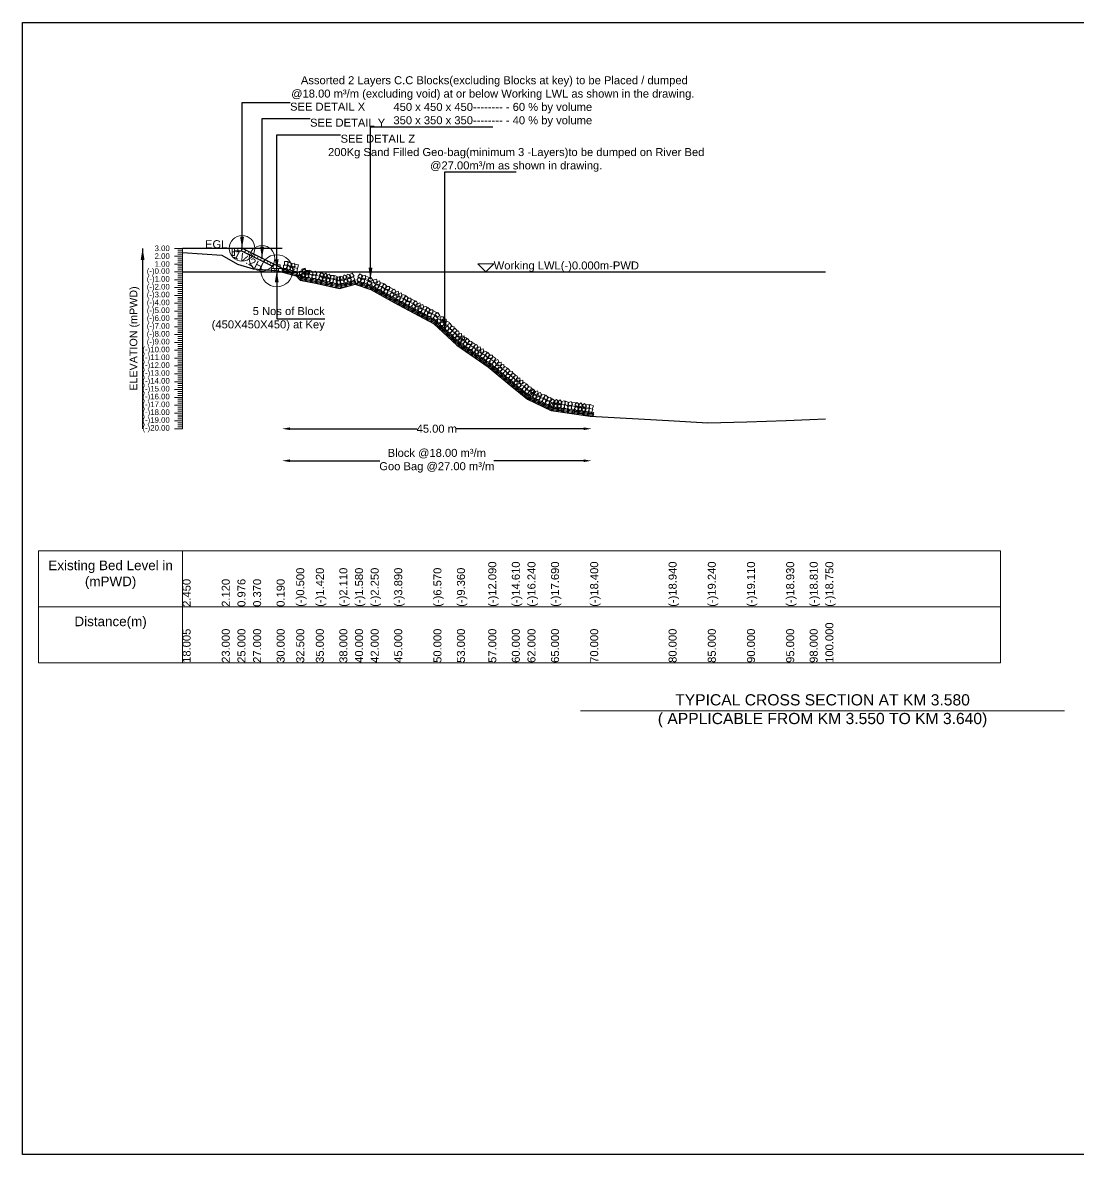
# Model space of a CAD drawing. Header units: inches. Extents: x 89000 to 337533, y -10828 to 0.
# Drawn here: x 281780 to 288379, y -9805 to -2734 of the extents above; entities that cross this region are included whole.
import ezdxf

# ---------------------------------------------------------------- set-up
doc = ezdxf.new("R2010")
doc.units = ezdxf.units.IN
doc.header["$LTSCALE"] = 7
doc.header["$MEASUREMENT"] = 0
for name, color, linetype, lineweight in [('Cross section Data Border', 7, 'Continuous', 9), ('Cross Section Labels', 7, 'Continuous', 9), ('Existing_Bed_Level for Xsection', 7, 'Continuous', 25), ('Long Section Labels', 7, 'Continuous', 9)]:
    doc.layers.add(name, color=color, linetype=linetype, lineweight=lineweight)
doc.styles.get("Standard").update_dxf_attribs({"font": 'arial.ttf'})
doc.dimstyles.new('Appron Lebeling Style', dxfattribs={"dimtxt": 50, "dimasz": 50, "dimexe": 0.18, "dimexo": 0.0625, "dimgap": 0.09, "dimtad": 0, "dimtih": 1, "dimtoh": 1, "dimdec": 4, "dimzin": 0, "dimdsep": 46, "dimtxsty": 'Standard', "dimcen": 0.09, "dimse1": 1, "dimse2": 1, "dimadec": 0, "dimazin": 0, "dimtfac": 1, "dimtdec": 4, "dimtofl": 0, "dimtmove": 0, "dimatfit": 3, "dimfxl": 1, "dimtolj": 1, "dimtzin": 0, "dimarcsym": 0})
doc.dimstyles.get("Standard").update_dxf_attribs({"dimtxt": 0.18, "dimasz": 0.18, "dimexe": 0.18, "dimexo": 0.0625, "dimgap": 0.09, "dimtad": 0, "dimtih": 1, "dimtoh": 1, "dimdec": 4, "dimzin": 0, "dimdsep": 46, "dimtxsty": 'Standard', "dimcen": 0.09, "dimadec": 0, "dimazin": 0, "dimtfac": 1, "dimtdec": 4, "dimtofl": 0, "dimtmove": 0, "dimatfit": 3, "dimfxl": 1, "dimtolj": 1, "dimtzin": 0, "dimarcsym": 0})

# ---------------------------------------------------------------- blocks, each defined once
blk = doc.blocks.new('*D33')
at = {"layer": 'Cross Section Labels', "color": 0, "lineweight": -2, "transparency": 16777216}
for p, q in [((283451.8, -5271.3), (284245.6, -5271.3)), ((285286.6, -5271.3), (284492.8, -5271.3))]:
    blk.add_line(p, q, dxfattribs=at)
at = {"layer": 'Cross Section Labels', "color": 0, "transparency": 16777216}
for points in [[(283451.8, -5262.9), (283451.8, -5279.6), (283401.8, -5271.3)], [(285286.6, -5262.9), (285286.6, -5279.6), (285336.6, -5271.3)]]:
    blk.add_solid(points, dxfattribs=at)
at = {"layer": 'Defpoints', "color": 0, "transparency": 16777216}
for p in [(283401.8, -4291.3), (285336.6, -5193.3), (285336.6, -5271.3)]:
    blk.add_point(p, dxfattribs=at)
at = {"layer": 'Cross Section Labels', "color": 0, "transparency": 16777216, "insert": (284369.2, -5271.3), "char_height": 50, "attachment_point": 5}
blk.add_mtext('\\A1;45.00 m', dxfattribs=at)
blk = doc.blocks.new('*D34')
at = {"layer": 'Cross Section Labels', "color": 0, "lineweight": -2, "transparency": 16777216}
for p, q in [((283451.8, -5471.3), (284013.6, -5471.3)), ((285286.6, -5471.3), (284724.8, -5471.3))]:
    blk.add_line(p, q, dxfattribs=at)
at = {"layer": 'Cross Section Labels', "color": 0, "transparency": 16777216}
for points in [[(283451.8, -5462.9), (283451.8, -5479.6), (283401.8, -5471.3)], [(285286.6, -5462.9), (285286.6, -5479.6), (285336.6, -5471.3)]]:
    blk.add_solid(points, dxfattribs=at)
at = {"layer": 'Defpoints', "color": 0, "transparency": 16777216}
for p in [(283401.8, -4291.3), (285336.6, -5193.3), (285336.6, -5471.3)]:
    blk.add_point(p, dxfattribs=at)
at = {"layer": 'Cross Section Labels', "color": 0, "transparency": 16777216, "insert": (284369.2, -5471.3), "char_height": 50, "attachment_point": 5}
blk.add_mtext('\\A1;Block @18.00 m³/m ^JGoo Bag @27.00 m³/m ', dxfattribs=at)

msp = doc.modelspace()

# ---------------------------------------------------------------- linework, layer by layer
msp.add_lwpolyline([(281780.25853, -2734.01841), (291780.25853, -2734.01841), (291780.25853, -9805.01841), (281780.25853, -9805.01841)], close=True)
at = {"layer": 'Cross section Data Border'}
msp.add_lwpolyline([(281880.25853, -6034.01841), (287893.06621, -6034.01841), (287893.06621, -6734.01841), (281880.25853, -6734.01841)], close=True, dxfattribs=at)
for points in [[(282780.25853, -6034.01841), (282780.25853, -6734.01841)], [(281880.25853, -6384.01841), (287893.06621, -6384.01841)]]:
    msp.add_lwpolyline(points, dxfattribs=at)
at = {"layer": 'Cross Section Labels'}
msp.add_lwpolyline([(284674.76708, -4291.25841), (284724.76708, -4241.25841), (284624.76708, -4241.25841)], close=True, dxfattribs=at)
msp.add_lwpolyline([(285268.25853, -7034.01841), (286780.25853, -7034.01841), (288292.25853, -7034.01841)], dxfattribs=at)
for centre, radius in [((283151.86708, -4144.25841), 80), ((283276.81708, -4206.73341), 80), ((283368.69208, -4283.90841), 100)]:
    msp.add_circle(centre, radius, dxfattribs=at)
at = {"layer": 'Existing_Bed_Level for Xsection'}
for points in [[(283401.76708, -4144.25841), (282780.25853, -4144.25841)], [(282780.25853, -4171.20841), (283025.0352, -4187.37841), (283123.0352, -4243.43441), (283221.0352, -4273.12841), (283368.0352, -4281.94841), (283490.5352, -4315.75841), (283515.0352, -4342.70841), (283613.0352, -4360.83841), (283760.0352, -4394.64841), (283858.0352, -4368.67841), (283956.0352, -4401.50841), (284103.0352, -4481.86841), (284348.0352, -4613.18841), (284495.0352, -4749.89841), (284691.0352, -4883.66841), (284838.0352, -5007.14841), (284936.0352, -5087.01841), (285083.0352, -5158.06841), (285328.0352, -5192.85841), (285818.0352, -5219.31841), (286063.0352, -5234.01841), (286308.0352, -5227.64841), (286553.0352, -5218.82841), (286700.0352, -5212.94841), (286798.0352, -5210.00841)], [(283445.86708, -4291.25841), (283154.97092, -4145.81033), (283151.86708, -4144.25841), (283148.39688, -4144.25841), (283104.29688, -4144.25841)], [(283104.29688, -4158.95841), (283148.39688, -4158.95841), (283346.64208, -4258.08101)], [(282780.25853, -4291.25841), (286798.0352, -4291.25841)]]:
    msp.add_lwpolyline(points, dxfattribs=at)
at = {"layer": 'Long Section Labels'}
for points in [[(282780.25853, -4144.25841), (282730.25853, -4144.25841)], [(282780.25853, -4156.50841), (282750.25853, -4156.50841)], [(282780.25853, -4168.75841), (282750.25853, -4168.75841)], [(282780.25853, -5271.25841), (282780.25853, -5222.25841), (282780.25853, -5173.25841), (282780.25853, -5124.25841), (282780.25853, -5075.25841), (282780.25853, -5026.25841), (282780.25853, -4977.25841), (282780.25853, -4928.25841), (282780.25853, -4879.25841), (282780.25853, -4830.25841), (282780.25853, -4781.25841), (282780.25853, -4732.25841), (282780.25853, -4683.25841), (282780.25853, -4634.25841), (282780.25853, -4585.25841), (282780.25853, -4536.25841), (282780.25853, -4487.25841), (282780.25853, -4438.25841), (282780.25853, -4389.25841), (282780.25853, -4340.25841), (282780.25853, -4291.25841), (282780.25853, -4242.25841), (282780.25853, -4193.25841), (282780.25853, -4144.25841)], [(282780.25853, -4193.25841), (282730.25853, -4193.25841)], [(282780.25853, -4242.25841), (282730.25853, -4242.25841)], [(282780.25853, -4181.00841), (282750.25853, -4181.00841)], [(282780.25853, -4205.50841), (282750.25853, -4205.50841)], [(282780.25853, -4217.75841), (282750.25853, -4217.75841)], [(282780.25853, -4230.00841), (282750.25853, -4230.00841)], [(282780.25853, -4291.25841), (282730.25853, -4291.25841)], [(282780.25853, -4254.50841), (282750.25853, -4254.50841)], [(282780.25853, -4266.75841), (282750.25853, -4266.75841)], [(282780.25853, -4279.00841), (282750.25853, -4279.00841)], [(282780.25853, -4303.50841), (282750.25853, -4303.50841)], [(282780.25853, -4340.25841), (282730.25853, -4340.25841)], [(282780.25853, -4315.75841), (282750.25853, -4315.75841)], [(282780.25853, -4328.00841), (282750.25853, -4328.00841)], [(282780.25853, -4352.50841), (282750.25853, -4352.50841)], [(282780.25853, -4364.75841), (282750.25853, -4364.75841)], [(282780.25853, -4377.00841), (282750.25853, -4377.00841)], [(282780.25853, -4389.25841), (282730.25853, -4389.25841)], [(282780.25853, -4438.25841), (282730.25853, -4438.25841)], [(282780.25853, -4401.50841), (282750.25853, -4401.50841)], [(282780.25853, -4413.75841), (282750.25853, -4413.75841)], [(282780.25853, -4426.00841), (282750.25853, -4426.00841)], [(282780.25853, -4450.50841), (282750.25853, -4450.50841)], [(282780.25853, -4487.25841), (282730.25853, -4487.25841)], [(282780.25853, -4462.75841), (282750.25853, -4462.75841)], [(282780.25853, -4475.00841), (282750.25853, -4475.00841)], [(282780.25853, -4499.50841), (282750.25853, -4499.50841)], [(282780.25853, -4511.75841), (282750.25853, -4511.75841)], [(282780.25853, -4524.00841), (282750.25853, -4524.00841)], [(282780.25853, -4536.25841), (282730.25853, -4536.25841)], [(282780.25853, -4585.25841), (282730.25853, -4585.25841)], [(282780.25853, -4548.50841), (282750.25853, -4548.50841)], [(282780.25853, -4560.75841), (282750.25853, -4560.75841)], [(282780.25853, -4573.00841), (282750.25853, -4573.00841)], [(282780.25853, -4634.25841), (282730.25853, -4634.25841)], [(282780.25853, -4597.50841), (282750.25853, -4597.50841)], [(282780.25853, -4609.75841), (282750.25853, -4609.75841)], [(282780.25853, -4622.00841), (282750.25853, -4622.00841)], [(282780.25853, -4646.50841), (282750.25853, -4646.50841)], [(282780.25853, -4658.75841), (282750.25853, -4658.75841)], [(282780.25853, -4683.25841), (282730.25853, -4683.25841)], [(282780.25853, -4732.25841), (282730.25853, -4732.25841)], [(282780.25853, -4671.00841), (282750.25853, -4671.00841)], [(282780.25853, -4695.50841), (282750.25853, -4695.50841)], [(282780.25853, -4707.75841), (282750.25853, -4707.75841)], [(282780.25853, -4720.00841), (282750.25853, -4720.00841)], [(282780.25853, -4781.25841), (282730.25853, -4781.25841)], [(282780.25853, -4744.50841), (282750.25853, -4744.50841)], [(282780.25853, -4756.75841), (282750.25853, -4756.75841)], [(282780.25853, -4769.00841), (282750.25853, -4769.00841)], [(282780.25853, -4793.50841), (282750.25853, -4793.50841)], [(282780.25853, -4805.75841), (282750.25853, -4805.75841)], [(282780.25853, -4830.25841), (282730.25853, -4830.25841)], [(282780.25853, -4818.00841), (282750.25853, -4818.00841)], [(282780.25853, -4842.50841), (282750.25853, -4842.50841)], [(282780.25853, -4854.75841), (282750.25853, -4854.75841)], [(282780.25853, -4867.00841), (282750.25853, -4867.00841)], [(282780.25853, -4879.25841), (282730.25853, -4879.25841)], [(282780.25853, -4928.25841), (282730.25853, -4928.25841)], [(282780.25853, -4891.50841), (282750.25853, -4891.50841)], [(282780.25853, -4903.75841), (282750.25853, -4903.75841)], [(282780.25853, -4916.00841), (282750.25853, -4916.00841)], [(282780.25853, -4940.50841), (282750.25853, -4940.50841)], [(282780.25853, -4977.25841), (282730.25853, -4977.25841)], [(282780.25853, -4952.75841), (282750.25853, -4952.75841)], [(282780.25853, -4965.00841), (282750.25853, -4965.00841)], [(282780.25853, -4989.50841), (282750.25853, -4989.50841)], [(282780.25853, -5001.75841), (282750.25853, -5001.75841)], [(282780.25853, -5014.00841), (282750.25853, -5014.00841)], [(282780.25853, -5026.25841), (282730.25853, -5026.25841)], [(282780.25853, -5075.25841), (282730.25853, -5075.25841)], [(282780.25853, -5038.50841), (282750.25853, -5038.50841)], [(282780.25853, -5050.75841), (282750.25853, -5050.75841)], [(282780.25853, -5063.00841), (282750.25853, -5063.00841)], [(282780.25853, -5087.50841), (282750.25853, -5087.50841)], [(282780.25853, -5124.25841), (282730.25853, -5124.25841)], [(282780.25853, -5099.75841), (282750.25853, -5099.75841)], [(282780.25853, -5112.00841), (282750.25853, -5112.00841)], [(282780.25853, -5136.50841), (282750.25853, -5136.50841)], [(282780.25853, -5148.75841), (282750.25853, -5148.75841)], [(282780.25853, -5161.00841), (282750.25853, -5161.00841)], [(282780.25853, -5173.25841), (282730.25853, -5173.25841)], [(282780.25853, -5222.25841), (282730.25853, -5222.25841)], [(282780.25853, -5185.50841), (282750.25853, -5185.50841)], [(282780.25853, -5197.75841), (282750.25853, -5197.75841)], [(282780.25853, -5210.00841), (282750.25853, -5210.00841)], [(282780.25853, -5271.25841), (282730.25853, -5271.25841)], [(282780.25853, -5234.50841), (282750.25853, -5234.50841)], [(282780.25853, -5246.75841), (282750.25853, -5246.75841)], [(282780.25853, -5259.00841), (282750.25853, -5259.00841)]]:
    msp.add_lwpolyline(points, dxfattribs=at)
for points in [[(283104.29688, -4144.25841), (283089.59688, -4144.25841), (283089.59688, -4166.30841), (283104.29688, -4166.30841)], [(283104.29688, -4166.30841), (283089.59688, -4166.30841), (283089.59688, -4188.35841), (283104.29688, -4188.35841)], [(283126.34688, -4144.25841), (283104.29688, -4144.25841), (283104.29688, -4158.95841), (283126.34688, -4158.95841)], [(283148.39688, -4144.25841), (283126.34688, -4144.25841), (283126.34688, -4158.95841), (283148.39688, -4158.95841)], [(283174.69304, -4155.67139), (283154.97092, -4145.81033), (283148.39688, -4158.95841), (283168.119, -4168.81947)], [(283194.41516, -4165.53245), (283174.69304, -4155.67139), (283168.119, -4168.81947), (283187.84112, -4178.68053)], [(283214.13728, -4175.39351), (283194.41516, -4165.53245), (283187.84112, -4178.68053), (283207.56324, -4188.54159)], [(283233.8594, -4185.25457), (283214.13728, -4175.39351), (283207.56324, -4188.54159), (283227.28536, -4198.40265)], [(283253.58152, -4195.11563), (283233.8594, -4185.25457), (283227.28536, -4198.40265), (283247.00748, -4208.26371)], [(283273.30364, -4204.97669), (283253.58152, -4195.11563), (283247.00748, -4208.26371), (283266.7296, -4218.12477)], [(283293.02576, -4214.83775), (283273.30364, -4204.97669), (283266.7296, -4218.12477), (283286.45172, -4227.98583)], [(283312.74788, -4224.69881), (283293.02576, -4214.83775), (283286.45172, -4227.98583), (283306.17384, -4237.84689)], [(283332.47, -4234.55987), (283312.74788, -4224.69881), (283306.17384, -4237.84689), (283325.89596, -4247.70795)], [(283352.19212, -4244.42093), (283332.47, -4234.55987), (283325.89596, -4247.70795), (283345.61808, -4257.56901)], [(283438.94821, -4227.27512), (283416.89879, -4227.11425), (283416.73792, -4249.16366), (283438.78734, -4249.32453)], [(283464.18939, -4240.16646), (283445.17896, -4228.99481), (283434.00731, -4248.00524), (283453.01774, -4259.17689)], [(283478.25854, -4236.51305), (283456.91437, -4242.04741), (283462.44873, -4263.39157), (283483.7929, -4257.85721)], [(283505.16979, -4248.12435), (283483.91451, -4242.2579), (283478.04805, -4263.51318), (283499.30333, -4269.37964)], [(283357.66708, -4269.20841), (283335.61708, -4269.20841), (283335.61708, -4291.25841), (283357.66708, -4291.25841)], [(283368.69208, -4247.15841), (283346.64208, -4247.15841), (283346.64208, -4269.20841), (283368.69208, -4269.20841)], [(283379.71708, -4269.20841), (283357.66708, -4269.20841), (283357.66708, -4291.25841), (283379.71708, -4291.25841)], [(283390.74208, -4247.15841), (283368.69208, -4247.15841), (283368.69208, -4269.20841), (283390.74208, -4269.20841)], [(283401.76708, -4269.20841), (283379.71708, -4269.20841), (283379.71708, -4291.25841), (283401.76708, -4291.25841)], [(283433.08175, -4248.5304), (283411.03233, -4248.36954), (283410.87147, -4270.41895), (283432.92088, -4270.57982)], [(283458.32294, -4261.42174), (283439.3125, -4250.25009), (283428.14085, -4269.26053), (283447.15128, -4280.43218)], [(283472.39208, -4257.76833), (283451.04791, -4263.30269), (283456.58228, -4284.64686), (283477.92644, -4279.1125)], [(283499.30333, -4269.37964), (283478.04805, -4263.51318), (283472.18159, -4284.76847), (283493.43688, -4290.63493)], [(283535.10739, -4305.23518), (283530.40707, -4283.69198), (283508.86387, -4288.39231), (283513.56419, -4309.93551)], [(283551.48833, -4312.81981), (283538.98588, -4294.6569), (283520.82297, -4307.15934), (283533.32542, -4325.32226)], [(283555.49951, -4291.13772), (283542.99707, -4272.97481), (283524.83416, -4285.47726), (283537.3366, -4303.64017)], [(283551.42307, -4290.40275), (283546.72274, -4268.85955), (283525.17955, -4273.55987), (283529.87987, -4295.10307)], [(283548.35917, -4302.6459), (283526.33454, -4301.58832), (283525.27696, -4323.61294), (283547.30159, -4324.67052)], [(283564.67485, -4287.81347), (283542.65022, -4286.75589), (283541.59264, -4308.78051), (283563.61726, -4309.83809)], [(283567.95747, -4302.13939), (283545.97636, -4303.88103), (283547.718, -4325.86214), (283569.69911, -4324.1205)], [(283571.96866, -4280.4573), (283549.98755, -4282.19894), (283551.72919, -4304.18005), (283573.7103, -4302.43841)], [(283594.21655, -4312.80546), (283574.31334, -4303.31522), (283564.8231, -4323.21844), (283584.72631, -4332.70867)], [(283598.22774, -4291.12337), (283578.32452, -4281.63314), (283568.83428, -4301.53635), (283588.7375, -4311.02659)], [(283607.91813, -4307.95211), (283587.13089, -4315.30692), (283594.4857, -4336.09416), (283615.27293, -4328.73935)], [(283611.92931, -4286.27002), (283591.14207, -4293.62483), (283598.49688, -4314.41207), (283619.28412, -4307.05726)], [(283637.5914, -4318.21817), (283616.10246, -4313.27571), (283611.16, -4334.76465), (283632.64894, -4339.70711)], [(283642.53386, -4296.72922), (283621.04491, -4291.78677), (283616.10246, -4313.27571), (283637.5914, -4318.21817)], [(283666.38852, -4309.37861), (283650.24078, -4294.36351), (283635.22568, -4310.51124), (283651.37342, -4325.52634)], [(283675.79694, -4299.6938), (283657.10246, -4311.38649), (283668.79515, -4330.08096), (283687.48963, -4318.38827)], [(283708.98135, -4323.31863), (283697.27378, -4304.63347), (283678.58862, -4316.34104), (283690.29619, -4335.0262)], [(283790.43807, -4310.39256), (283779.35294, -4329.45357), (283798.41395, -4340.5387), (283809.49908, -4321.47769)], [(283830.8102, -4315.8174), (283811.74036, -4304.74745), (283800.67042, -4323.81729), (283819.74025, -4334.88724)], [(283841.12847, -4299.11897), (283822.00453, -4310.09519), (283832.98074, -4329.21913), (283852.10469, -4318.24292)], [(283906.67762, -4315.51826), (283888.29731, -4303.33767), (283876.11672, -4321.71798), (283894.49703, -4333.89857)], [(283920.92331, -4312.62888), (283899.31175, -4317.00414), (283903.68701, -4338.61571), (283925.29857, -4334.24045)], [(283661.44606, -4330.86755), (283645.29832, -4315.85245), (283630.28323, -4332.00018), (283646.43096, -4347.01528)], [(283670.85448, -4321.18274), (283652.16, -4332.87543), (283663.85269, -4351.56991), (283682.54717, -4339.87722)], [(283704.03889, -4344.80757), (283692.33132, -4326.12241), (283673.64616, -4337.82998), (283685.35373, -4356.51515)], [(283720.95329, -4334.84729), (283698.91752, -4335.63941), (283699.70965, -4357.67518), (283721.74541, -4356.88306)], [(283725.89575, -4313.35835), (283703.85998, -4314.15047), (283704.6521, -4336.18624), (283726.68787, -4335.39412)], [(283746.72798, -4346.63582), (283727.25254, -4336.29612), (283716.91284, -4355.77157), (283736.38828, -4366.11127)], [(283751.67044, -4325.14688), (283732.19499, -4314.80718), (283721.85529, -4334.28262), (283741.33074, -4344.62232)], [(283759.63042, -4323.28092), (283738.31612, -4328.9292), (283743.96441, -4350.2435), (283765.27871, -4344.59521)], [(283760.62611, -4342.37784), (283739.54104, -4348.82939), (283745.9926, -4369.91446), (283767.07766, -4363.4629)], [(283765.27871, -4344.59521), (283743.96441, -4350.2435), (283749.6127, -4371.5578), (283770.927, -4365.90951)], [(283765.56856, -4320.8889), (283744.4835, -4327.34045), (283750.93505, -4348.42552), (283772.02012, -4341.97396)], [(283786.63129, -4323.34718), (283765.34497, -4317.59434), (283759.59213, -4338.88066), (283780.87845, -4344.6335)], [(283792.27958, -4344.66148), (283770.99326, -4338.90864), (283765.24042, -4360.19496), (283786.52674, -4365.9478)], [(283796.08636, -4331.70686), (283785.00123, -4350.76787), (283804.06224, -4361.853), (283815.14737, -4342.79199)], [(283836.45849, -4337.1317), (283817.38865, -4326.06175), (283806.3187, -4345.13158), (283825.38854, -4356.20153)], [(283846.77676, -4320.43327), (283827.65282, -4331.40948), (283838.62903, -4350.53343), (283857.75298, -4339.55722)], [(283899.67344, -4336.42625), (283881.29313, -4324.24566), (283869.11254, -4342.62597), (283887.49285, -4354.80656)], [(283913.91913, -4333.53687), (283892.30757, -4337.91213), (283896.68283, -4359.5237), (283918.29439, -4355.14844)], [(283940.16505, -4346.58255), (283919.25706, -4339.57838), (283912.25289, -4360.48637), (283933.16088, -4367.49054)], [(283947.16923, -4325.67457), (283926.26124, -4318.67039), (283919.25706, -4339.57838), (283940.16505, -4346.58255)], [(283962.67981, -4361.48683), (283948.06515, -4344.97579), (283931.55411, -4359.59044), (283946.16876, -4376.10148)], [(283969.68398, -4340.57884), (283955.06933, -4324.0678), (283938.55829, -4338.68245), (283953.17294, -4355.19349)], [(283981.3035, -4356.50721), (283960.14122, -4362.7008), (283966.33481, -4383.86308), (283987.49709, -4377.66949)], [(283991.88026, -4337.15948), (283970.71798, -4343.35307), (283976.91157, -4364.51535), (283998.07384, -4358.32176)], [(284006.85077, -4388.23536), (284000.64033, -4367.07802), (283979.483, -4373.28846), (283985.69343, -4394.44579)], [(284017.42753, -4368.88763), (284011.21709, -4347.73029), (283990.05975, -4353.94073), (283996.27019, -4375.09806)], [(284025.83036, -4383.22743), (284004.40337, -4378.02292), (283999.19887, -4399.4499), (284020.62585, -4404.65441)], [(284036.40712, -4363.8797), (284014.98013, -4358.67519), (284009.77563, -4380.10217), (284031.20261, -4385.30668)], [(284058.02664, -4382.20728), (284042.07869, -4366.98016), (284026.85156, -4382.92811), (284042.79952, -4398.15523)], [(284072.55853, -4381.87184), (284050.51422, -4382.37276), (284051.01514, -4404.41707), (284073.05945, -4403.91615)], [(284047.44988, -4401.55501), (284031.50193, -4386.32789), (284016.27481, -4402.27584), (284032.22276, -4417.50296)], [(284061.98177, -4401.21957), (284039.93746, -4401.72049), (284040.43838, -4423.7648), (284062.48269, -4423.26388)], [(284085.52005, -4418.68346), (284066.17232, -4408.1067), (284055.59556, -4427.45443), (284074.94329, -4438.03119)], [(284096.09681, -4399.33573), (284076.74908, -4388.75897), (284066.17232, -4408.1067), (284085.52005, -4418.68346)], [(284105.05816, -4437.31981), (284093.57964, -4418.49307), (284074.75291, -4429.97159), (284086.23143, -4448.79833)], [(284115.63492, -4417.97208), (284104.1564, -4399.14534), (284085.32966, -4410.62386), (284096.80819, -4429.4506)], [(284116.73761, -4430.54453), (284095.57533, -4436.73812), (284101.76892, -4457.90039), (284122.9312, -4451.70681)], [(284127.31437, -4411.1968), (284106.15209, -4417.39039), (284112.34568, -4438.55266), (284133.50796, -4432.35908)], [(284142.1219, -4461.94956), (284135.73714, -4440.84417), (284114.63175, -4447.22893), (284121.01651, -4468.33432)], [(284152.5387, -4442.51524), (284146.15394, -4421.40985), (284125.04855, -4427.79461), (284131.43331, -4448.9)], [(284161.05953, -4456.78523), (284139.59034, -4451.75766), (284134.56277, -4473.22685), (284156.03196, -4478.25442)], [(284171.47632, -4437.35091), (284150.00714, -4432.32334), (284144.97956, -4453.79253), (284166.44875, -4458.8201)], [(284193.2463, -4455.49953), (284177.17328, -4440.40448), (284162.07823, -4456.4775), (284178.15125, -4471.57255)], [(284182.8295, -4474.93385), (284166.75648, -4459.8388), (284151.66143, -4475.91182), (284167.73445, -4491.00687)], [(284197.35813, -4474.47854), (284175.3187, -4475.1613), (284176.00145, -4497.20072), (284198.04088, -4496.51797)], [(284207.77492, -4455.04422), (284185.7355, -4455.72698), (284186.41825, -4477.7664), (284208.45768, -4477.08365)], [(284221.03967, -4491.74767), (284201.60535, -4481.33087), (284191.18855, -4500.76519), (284210.62288, -4511.18199)], [(284231.45647, -4472.31335), (284212.02215, -4461.89655), (284201.60535, -4481.33087), (284221.03967, -4491.74767)], [(284240.73086, -4510.22221), (284229.09742, -4491.4908), (284210.36601, -4503.12424), (284221.99945, -4521.85565)], [(284251.14765, -4490.78789), (284239.51422, -4472.05648), (284220.78281, -4483.68992), (284232.41624, -4502.42133)], [(284252.35401, -4503.35082), (284231.24355, -4509.71876), (284237.6115, -4530.82923), (284258.72196, -4524.46128)], [(284262.77081, -4483.91649), (284241.66035, -4490.28444), (284248.02829, -4511.39491), (284269.13876, -4505.02696)], [(284278.16215, -4534.86713), (284271.77739, -4513.76175), (284250.67201, -4520.1465), (284257.05676, -4541.25189)], [(284288.57895, -4515.43281), (284282.19419, -4494.32743), (284261.0888, -4500.71218), (284267.47356, -4521.81757)], [(284297.09978, -4529.70281), (284275.63059, -4524.67524), (284270.60302, -4546.14442), (284292.07221, -4551.172)], [(284307.51658, -4510.26849), (284286.04739, -4505.24091), (284281.01981, -4526.7101), (284302.489, -4531.73767)], [(284329.28655, -4528.41711), (284313.21353, -4513.32206), (284298.11848, -4529.39508), (284314.1915, -4544.49013)], [(284318.86976, -4547.85143), (284302.79674, -4532.75638), (284287.70169, -4548.8294), (284303.77471, -4563.92445)], [(284333.39838, -4547.39612), (284311.35895, -4548.07887), (284312.04171, -4570.1183), (284334.08113, -4569.43554)], [(284343.81517, -4527.9618), (284321.77575, -4528.64455), (284322.4585, -4550.68398), (284344.49793, -4550.00122)], [(284357.07992, -4564.66524), (284337.6456, -4554.24845), (284327.2288, -4573.68277), (284346.66313, -4584.09956)], [(284367.49672, -4545.23092), (284348.0624, -4534.81412), (284337.6456, -4554.24845), (284357.07992, -4564.66524)], [(284376.77111, -4583.13979), (284365.13767, -4564.40838), (284346.40626, -4576.04181), (284358.0397, -4594.77322)], [(284387.1879, -4563.70547), (284375.55447, -4544.97406), (284356.82306, -4556.60749), (284368.4565, -4575.3389)], [(284396.45597, -4587.74493), (284374.42015, -4588.53537), (284375.21059, -4610.5712), (284397.24642, -4609.78076)], [(284411.4723, -4571.59834), (284389.43648, -4572.38878), (284390.22692, -4594.42461), (284412.26274, -4593.63417)], [(284428.41779, -4608.64141), (284427.6098, -4586.60621), (284405.57461, -4587.4142), (284406.3826, -4609.44939)], [(284413.40146, -4624.788), (284412.59347, -4602.7528), (284390.55828, -4603.56079), (284391.36627, -4625.59598)], [(284433.02981, -4624.60908), (284413.54482, -4614.28737), (284403.22311, -4633.77237), (284422.7081, -4644.09407)], [(284448.04614, -4608.46249), (284428.56115, -4598.14078), (284418.23944, -4617.62578), (284437.72443, -4627.94748)], [(284449.46915, -4647.697), (284437.763, -4629.01095), (284419.07695, -4640.7171), (284430.7831, -4659.40315)], [(284464.48548, -4631.55041), (284452.77933, -4612.86436), (284434.09328, -4624.57051), (284445.79943, -4643.25656)], [(284463.63597, -4650.95115), (284442.14741, -4646.00705), (284437.20331, -4667.49562), (284458.69188, -4672.43971)], [(284482.14769, -4673.67458), (284466.0011, -4658.65825), (284450.98477, -4674.80484), (284467.13136, -4689.82117)], [(284478.6523, -4634.80456), (284457.16374, -4629.86046), (284452.21964, -4651.34903), (284473.70821, -4656.29312)], [(284497.16402, -4657.52799), (284481.01743, -4642.51166), (284466.0011, -4658.65825), (284482.14769, -4673.67458)], [(284511.51002, -4680.40251), (284505.02221, -4659.32857), (284483.94828, -4665.81639), (284490.43609, -4686.89032)], [(284496.4937, -4696.5491), (284490.00588, -4675.47516), (284468.93195, -4681.96298), (284475.41976, -4703.03691)], [(284509.4821, -4692.85923), (284487.44628, -4693.64967), (284488.23672, -4715.6855), (284510.27255, -4714.89506)], [(284524.49843, -4676.71264), (284502.46261, -4677.50308), (284503.25305, -4699.53891), (284525.28888, -4698.74847)], [(284526.42759, -4729.9023), (284525.6196, -4707.86711), (284503.58441, -4708.67509), (284504.3924, -4730.71029)], [(284542.46093, -4722.31313), (284521.65038, -4715.02454), (284514.3618, -4735.8351), (284535.17235, -4743.12368)], [(284541.44392, -4713.75571), (284540.63593, -4691.72052), (284518.60074, -4692.5285), (284519.40873, -4714.5637)], [(284554.89098, -4704.1006), (284534.08043, -4696.81201), (284526.79185, -4717.62256), (284547.6024, -4724.91115)], [(284562.1712, -4742.68), (284547.79973, -4725.95686), (284531.07659, -4740.32833), (284545.44806, -4757.05147)], [(284574.60125, -4724.46747), (284560.22979, -4707.74433), (284543.50664, -4722.1158), (284557.87811, -4738.83894)], [(284589.09557, -4725.56423), (284567.10903, -4723.89259), (284565.43739, -4745.87914), (284587.42393, -4747.55078)], [(284610.8003, -4745.2605), (284592.58777, -4732.83045), (284580.15772, -4751.04298), (284598.37025, -4763.47303)], [(284576.66552, -4743.77677), (284554.67897, -4742.10513), (284553.00733, -4764.09167), (284574.99388, -4765.76331)], [(284598.37025, -4763.47303), (284580.15772, -4751.04298), (284567.72767, -4769.25551), (284585.9402, -4781.68556)], [(284615.97882, -4783.94227), (284606.40944, -4764.07699), (284586.54416, -4773.64638), (284596.11354, -4793.51166)], [(284628.40887, -4765.72974), (284618.83949, -4745.86446), (284598.97421, -4755.43384), (284608.54359, -4775.29912)], [(284628.26852, -4778.34967), (284606.59932, -4782.42987), (284610.67952, -4804.09908), (284632.34872, -4800.01888)], [(284640.69857, -4760.13714), (284619.02937, -4764.21734), (284623.10957, -4785.88655), (284644.77878, -4781.80635)], [(284650.56825, -4812.43867), (284646.4708, -4790.77273), (284624.80485, -4794.87018), (284628.9023, -4816.53613)], [(284662.99831, -4794.22614), (284658.90085, -4772.56019), (284637.2349, -4776.65765), (284641.33236, -4798.3236)], [(284669.94865, -4809.3235), (284649.1381, -4802.03491), (284641.84951, -4822.84546), (284662.66007, -4830.13405)], [(284682.3787, -4791.11097), (284661.56815, -4783.82238), (284654.27957, -4804.63293), (284675.09012, -4811.92152)], [(284702.08897, -4811.47784), (284687.7175, -4794.7547), (284670.99436, -4809.12616), (284685.36583, -4825.84931)], [(284689.65892, -4829.69037), (284675.28745, -4812.96723), (284658.56431, -4827.33869), (284672.93577, -4844.06184)], [(284704.15324, -4830.78713), (284682.16669, -4829.11549), (284680.49505, -4851.10204), (284702.4816, -4852.77368)], [(284716.58329, -4812.5746), (284694.59675, -4810.90296), (284692.9251, -4832.88951), (284714.91165, -4834.56115)], [(284725.85797, -4850.4834), (284707.64544, -4838.05335), (284695.21538, -4856.26588), (284713.42791, -4868.69593)], [(284738.28802, -4832.27087), (284720.07549, -4819.84082), (284707.64544, -4838.05335), (284725.85797, -4850.4834)], [(284744.47239, -4876.23857), (284736.92939, -4855.51889), (284716.2097, -4863.06189), (284723.75271, -4883.78158)], [(284758.65478, -4859.35478), (284751.11177, -4838.63509), (284730.39208, -4846.1781), (284737.93509, -4866.89779)], [(284757.25805, -4871.89797), (284735.29019, -4873.79941), (284737.19162, -4895.76727), (284759.15949, -4893.86583)], [(284771.44044, -4855.01418), (284749.47257, -4856.91561), (284751.37401, -4878.88348), (284773.34187, -4876.98204)], [(284790.23365, -4891.15492), (284788.31472, -4869.18858), (284766.34838, -4871.10751), (284768.26731, -4893.07385)], [(284776.05127, -4908.03871), (284774.13234, -4886.07237), (284752.16599, -4887.9913), (284754.08492, -4909.95764)], [(284795.64558, -4906.86951), (284775.66454, -4897.54424), (284766.33927, -4917.52527), (284786.3203, -4926.85055)], [(284809.82796, -4889.98572), (284789.84693, -4880.66044), (284780.52165, -4900.64148), (284800.50269, -4909.96675)], [(284813.22907, -4929.09844), (284800.59488, -4911.02692), (284782.52336, -4923.66112), (284795.15756, -4941.73263)], [(284827.41146, -4912.21464), (284814.77726, -4894.14313), (284796.70575, -4906.77732), (284809.33994, -4924.84884)], [(284827.54205, -4931.63353), (284805.83137, -4927.78012), (284801.97796, -4949.4908), (284823.68864, -4953.34421)], [(284847.17689, -4953.39384), (284830.2931, -4939.21146), (284816.11071, -4956.09525), (284832.9945, -4970.27764)], [(284841.72444, -4914.74973), (284820.01376, -4910.89632), (284816.16035, -4932.60701), (284837.87103, -4936.46042)], [(284861.35927, -4936.51005), (284844.47548, -4922.32767), (284830.2931, -4939.21146), (284847.17689, -4953.39384)], [(284876.84133, -4958.63148), (284869.29832, -4937.91179), (284848.57863, -4945.4548), (284856.12164, -4966.17449)], [(284862.65894, -4975.51527), (284855.11593, -4954.79558), (284834.39624, -4962.33859), (284841.93925, -4983.05828)], [(284874.90668, -4970.62352), (284852.96945, -4972.85072), (284855.19665, -4994.78795), (284877.13388, -4992.56075)], [(284888.83697, -4953.53114), (284866.89974, -4955.75834), (284869.12694, -4977.69557), (284891.06417, -4975.46837)], [(284894.2341, -5006.48142), (284891.98943, -4984.54597), (284870.05398, -4986.79064), (284872.29865, -5008.72609)], [(284908.16439, -4989.38904), (284905.91972, -4967.45359), (284883.98427, -4969.69826), (284886.22894, -4991.63371)], [(284913.80891, -5005.02159), (284893.6917, -4995.99384), (284884.66394, -5016.11105), (284904.78115, -5025.1388)], [(284927.7392, -4987.92921), (284907.62199, -4978.90146), (284898.59423, -4999.01866), (284918.71144, -5008.04642)], [(284931.72031, -5026.98716), (284918.81935, -5009.10511), (284900.9373, -5022.00607), (284913.83826, -5039.88812)], [(284945.6506, -5009.89477), (284932.74964, -4992.01272), (284914.86759, -5004.91368), (284927.76855, -5022.79573)], [(284959.99963, -5012.2172), (284938.23416, -5008.68637), (284934.70333, -5030.45184), (284956.4688, -5033.98267)], [(284979.95519, -5033.68377), (284962.86281, -5019.75347), (284948.93252, -5036.84586), (284966.0249, -5050.77615)], [(284946.06934, -5029.30958), (284924.30387, -5025.77875), (284920.77304, -5047.54422), (284942.53851, -5051.07505)], [(284966.0249, -5050.77615), (284948.93252, -5036.84586), (284935.00223, -5053.93824), (284952.09461, -5067.86853)], [(284977.26726, -5062.454), (284964.86114, -5044.22516), (284946.6323, -5056.63128), (284959.03842, -5074.86012)], [(284986.86273, -5042.60131), (284974.45661, -5024.37247), (284956.22777, -5036.77859), (284968.63389, -5055.00743)], [(284988.59309, -5055.10284), (284967.76721, -5062.3475), (284975.01187, -5083.17338), (284995.83775, -5075.92872)], [(284998.18856, -5035.25014), (284977.36267, -5042.49481), (284984.60734, -5063.32069), (285005.43322, -5056.07603)], [(285015.69585, -5085.51301), (285008.4346, -5064.6929), (284987.6145, -5071.95415), (284994.87574, -5092.77425)], [(285025.29132, -5065.66032), (285018.03007, -5044.84021), (284997.20997, -5052.10145), (285004.47121, -5072.92156)], [(285034.4011, -5079.56173), (285012.74055, -5075.43582), (285008.61464, -5097.09637), (285030.27519, -5101.22228)], [(285043.99657, -5059.70903), (285022.33602, -5055.58312), (285018.21011, -5077.24367), (285039.87065, -5081.36958)], [(285056.91054, -5096.78465), (285040.22069, -5082.37453), (285025.81058, -5099.06438), (285042.50043, -5113.4745)], [(285066.50601, -5076.93195), (285049.81616, -5062.52184), (285035.40605, -5079.21169), (285052.0959, -5093.6218)], [(285081.00291, -5075.86984), (285059.01128, -5077.4731), (285060.61454, -5099.46474), (285082.60617, -5097.86148)], [(285105.3855, -5092.13415), (285085.53281, -5082.53868), (285075.93734, -5102.39137), (285095.79003, -5111.98684)], [(285109.10675, -5099.03807), (285091.74242, -5085.44828), (285078.15263, -5102.81262), (285095.51697, -5116.4024)], [(285117.65887, -5088.58937), (285100.02472, -5101.82717), (285113.26251, -5119.46132), (285130.89666, -5106.22352)], [(285071.40744, -5095.72254), (285049.41581, -5097.3258), (285051.01907, -5119.31743), (285073.0107, -5117.71417)], [(285095.79003, -5111.98684), (285075.93734, -5102.39137), (285066.34187, -5122.24407), (285086.19456, -5131.83954)], [(285106.00675, -5120.86906), (285088.64241, -5107.27928), (285075.05263, -5124.64362), (285092.41697, -5138.2334)], [(285114.55887, -5110.42037), (285096.92472, -5123.65816), (285110.16251, -5141.29232), (285127.79666, -5128.05452)], [(285149.62941, -5131.14223), (285136.37757, -5113.51863), (285118.75397, -5126.77046), (285132.0058, -5144.39406)], [(285152.72941, -5109.31123), (285139.47757, -5091.68763), (285121.85397, -5104.93946), (285135.1058, -5122.56306)], [(285165.637, -5119.78173), (285143.74807, -5122.44203), (285146.40837, -5144.33096), (285168.2973, -5141.67066)], [(285168.737, -5097.95073), (285146.84807, -5100.61103), (285149.50837, -5122.49996), (285171.3973, -5119.83967)], [(285192.31957, -5129.33918), (285172.03652, -5120.69046), (285163.3878, -5140.97351), (285183.67085, -5149.62223)], [(285195.41957, -5107.50818), (285175.13652, -5098.85946), (285166.4878, -5119.14252), (285186.77085, -5127.79124)], [(285205.80596, -5123.9165), (285185.34484, -5132.13507), (285193.5634, -5152.5962), (285214.02453, -5144.37763)], [(285208.90596, -5102.0855), (285188.44484, -5110.30407), (285196.66341, -5130.7652), (285217.12453, -5122.54663)], [(285233.98118, -5131.99085), (285212.15018, -5128.89085), (285209.05018, -5150.72185), (285230.88118, -5153.82185)], [(285237.08118, -5110.15986), (285215.25018, -5107.05985), (285212.15018, -5128.89085), (285233.98118, -5131.99085)], [(285258.82374, -5142.56908), (285241.4594, -5128.97929), (285227.86962, -5146.34363), (285245.23396, -5159.93342)], [(285261.92374, -5120.73808), (285244.5594, -5107.14829), (285230.96962, -5124.51263), (285248.33396, -5138.10242)], [(285267.37586, -5132.12038), (285249.7417, -5145.35818), (285262.9795, -5162.99233), (285280.61365, -5149.75453)], [(285270.47586, -5110.28938), (285252.84171, -5123.52718), (285266.0795, -5141.16133), (285283.71365, -5127.92354)], [(285302.44639, -5152.84224), (285289.19456, -5135.21864), (285271.57096, -5148.47047), (285284.82279, -5166.09408)], [(285305.5464, -5131.01124), (285292.29456, -5113.38764), (285274.67096, -5126.63947), (285287.92279, -5144.26308)], [(285318.45399, -5141.48174), (285296.56506, -5144.14204), (285299.22536, -5166.03097), (285321.11429, -5163.37068)], [(285321.55399, -5119.65075), (285299.66506, -5122.31104), (285302.32536, -5144.19998), (285324.21429, -5141.53968)], [(285345.13656, -5151.03919), (285324.85351, -5142.39048), (285316.20479, -5162.67353), (285336.48784, -5171.32225)], [(285348.23656, -5129.2082), (285327.95351, -5120.55948), (285319.30479, -5140.84253), (285339.58784, -5149.49125)]]:
    msp.add_lwpolyline(points, close=True, dxfattribs=at)
for centre, major_axis in [((283418.59465, -4291.5821), (15.71946, -4.33857)), ((283420.81087, -4283.55232), (15.71946, -4.33857)), ((283423.02709, -4275.52255), (15.71946, -4.33857)), ((283450.03358, -4300.25924), (15.71946, -4.33857)), ((283452.2498, -4292.22947), (15.71946, -4.33857)), ((283454.46602, -4284.19969), (15.71946, -4.33857)), ((283481.47251, -4308.93639), (15.71946, -4.33857)), ((283483.68873, -4300.90661), (15.71946, -4.33857)), ((283485.90495, -4292.87684), (15.71946, -4.33857)), ((283514.62215, -4323.67891), (10.96941, -12.06635)), ((283520.78585, -4318.07555), (10.96941, -12.06635)), ((283508.45845, -4329.28227), (10.96941, -12.06635)), ((283533.74412, -4341.93389), (16.03511, -2.96649)), ((283535.25946, -4333.74288), (16.03511, -2.96649)), ((283536.77479, -4325.55187), (16.03511, -2.96649)), ((283565.81434, -4347.86688), (16.03511, -2.96649)), ((283567.32967, -4339.67587), (16.03511, -2.96649)), ((283568.84501, -4331.48486), (16.03511, -2.96649)), ((283597.88455, -4353.79987), (16.03511, -2.96649)), ((283599.39989, -4345.60886), (16.03511, -2.96649)), ((283600.91523, -4337.41785), (16.03511, -2.96649)), ((283629.9867, -4360.46352), (15.89227, -3.65522)), ((283631.85385, -4352.34547), (15.89227, -3.65522)), ((283633.721, -4344.22743), (15.89227, -3.65522)), ((283661.77124, -4367.77396), (15.89227, -3.65522)), ((283663.63839, -4359.65591), (15.89227, -3.65522)), ((283665.50554, -4351.53787), (15.89227, -3.65522)), ((283693.55577, -4375.0844), (15.89227, -3.65522)), ((283695.42292, -4366.96636), (15.89227, -3.65522)), ((283697.29007, -4358.84831), (15.89227, -3.65522)), ((283725.3403, -4382.39484), (15.89227, -3.65522)), ((283727.20745, -4374.2768), (15.89227, -3.65522)), ((283729.0746, -4366.15875), (15.89227, -3.65522)), ((283757.12483, -4389.70529), (15.89227, -3.65522)), ((283758.99198, -4381.58724), (15.89227, -3.65522)), ((283760.85913, -4373.4692), (15.89227, -3.65522)), ((283782.41422, -4367.17416), (15.76311, 4.17722)), ((283784.54802, -4375.22623), (15.76311, 4.17722)), ((283786.68182, -4383.2783), (15.76311, 4.17722)), ((283813.94043, -4358.81971), (15.76311, 4.17722)), ((283816.07423, -4366.87178), (15.76311, 4.17722)), ((283818.20803, -4374.92385), (15.76311, 4.17722)), ((283845.46665, -4350.46527), (15.76311, 4.17722)), ((283847.60045, -4358.51733), (15.76311, 4.17722)), ((283849.73425, -4366.5694), (15.76311, 4.17722)), ((283883.1873, -4372.71187), (15.46262, -5.17998)), ((283885.83332, -4364.8133), (15.46262, -5.17998)), ((283888.47934, -4356.91473), (15.46262, -5.17998)), ((283914.11254, -4383.07183), (15.46262, -5.17998)), ((283916.75856, -4375.17325), (15.46262, -5.17998)), ((283919.40458, -4367.27468), (15.46262, -5.17998)), ((283947.6838, -4385.53321), (15.46262, -5.17998)), ((283950.32982, -4377.63464), (15.46262, -5.17998)), ((283983.24078, -4392.6472), (14.30872, -7.8221)), ((283945.03778, -4393.43178), (15.46262, -5.17998)), ((283975.24945, -4407.26549), (14.30872, -7.8221)), ((283979.24512, -4399.95635), (14.30872, -7.8221)), ((284003.8669, -4422.90969), (14.30872, -7.8221)), ((284007.86256, -4415.60055), (14.30872, -7.8221)), ((284011.85822, -4408.2914), (14.30872, -7.8221)), ((284032.48434, -4438.55389), (14.30872, -7.8221)), ((284036.48, -4431.24475), (14.30872, -7.8221)), ((284040.47567, -4423.93561), (14.30872, -7.8221)), ((284061.10178, -4454.19809), (14.30872, -7.8221)), ((284065.09745, -4446.88895), (14.30872, -7.8221)), ((284069.09311, -4439.57981), (14.30872, -7.8221)), ((284093.71489, -4462.53315), (14.30872, -7.8221)), ((284097.71055, -4455.22401), (14.30872, -7.8221)), ((284089.71922, -4469.8423), (14.30872, -7.8221)), ((284118.36599, -4485.36015), (14.37276, -7.7038)), ((284122.30123, -4478.0183), (14.37276, -7.7038)), ((284126.23646, -4470.67644), (14.37276, -7.7038)), ((284147.11151, -4500.76775), (14.37276, -7.7038)), ((284151.04675, -4493.42589), (14.37276, -7.7038)), ((284154.98198, -4486.08404), (14.37276, -7.7038)), ((284175.85703, -4516.17535), (14.37276, -7.7038)), ((284179.79227, -4508.83349), (14.37276, -7.7038)), ((284183.7275, -4501.49164), (14.37276, -7.7038)), ((284204.60255, -4531.58295), (14.37276, -7.7038)), ((284208.53779, -4524.24109), (14.37276, -7.7038)), ((284212.47302, -4516.89924), (14.37276, -7.7038)), ((284241.21854, -4532.30684), (14.37276, -7.7038)), ((284233.34808, -4546.99055), (14.37276, -7.7038)), ((284237.28331, -4539.64869), (14.37276, -7.7038)), ((284262.0936, -4562.39815), (14.37276, -7.7038)), ((284266.02883, -4555.05629), (14.37276, -7.7038)), ((284269.96406, -4547.71444), (14.37276, -7.7038)), ((284290.83912, -4577.80575), (14.37276, -7.7038)), ((284294.77435, -4570.46389), (14.37276, -7.7038)), ((284298.70959, -4563.12204), (14.37276, -7.7038)), ((284319.58464, -4593.21334), (14.37276, -7.7038)), ((284323.51987, -4585.87149), (14.37276, -7.7038)), ((284327.45511, -4578.52964), (14.37276, -7.7038)), ((284352.26539, -4601.27909), (14.37276, -7.7038)), ((284356.20063, -4593.93723), (14.37276, -7.7038)), ((284348.33016, -4608.62094), (14.37276, -7.7038)), ((284373.36453, -4631.05691), (11.9413, -11.10541)), ((284379.03736, -4624.95709), (11.9413, -11.10541)), ((284384.7102, -4618.85726), (11.9413, -11.10541)), ((284397.24713, -4653.26773), (11.9413, -11.10541)), ((284402.91996, -4647.16791), (11.9413, -11.10541)), ((284408.5928, -4641.06808), (11.9413, -11.10541)), ((284421.12973, -4675.47855), (11.9413, -11.10541)), ((284426.80256, -4669.37872), (11.9413, -11.10541)), ((284432.4754, -4663.2789), (11.9413, -11.10541)), ((284445.01233, -4697.68937), (11.9413, -11.10541)), ((284450.68516, -4691.58954), (11.9413, -11.10541)), ((284456.358, -4685.48972), (11.9413, -11.10541)), ((284468.89493, -4719.90019), (11.9413, -11.10541)), ((284474.56776, -4713.80036), (11.9413, -11.10541)), ((284480.2406, -4707.70054), (11.9413, -11.10541)), ((284492.77753, -4742.111), (11.9413, -11.10541)), ((284498.45036, -4736.01118), (11.9413, -11.10541)), ((284504.1232, -4729.91136), (11.9413, -11.10541)), ((284527.96718, -4747.16156), (13.46918, -9.19271)), ((284518.57558, -4760.92214), (13.46918, -9.19271)), ((284523.27138, -4754.04185), (13.46918, -9.19271)), ((284545.51394, -4779.30757), (13.46918, -9.19271)), ((284550.20974, -4772.42728), (13.46918, -9.19271)), ((284554.90554, -4765.54699), (13.46918, -9.19271)), ((284572.4523, -4797.693), (13.46918, -9.19271)), ((284577.1481, -4790.81271), (13.46918, -9.19271)), ((284581.84389, -4783.93242), (13.46918, -9.19271)), ((284599.39066, -4816.07843), (13.46918, -9.19271)), ((284604.08645, -4809.19814), (13.46918, -9.19271)), ((284608.78225, -4802.31785), (13.46918, -9.19271)), ((284626.32901, -4834.46386), (13.46918, -9.19271)), ((284631.02481, -4827.58357), (13.46918, -9.19271)), ((284635.72061, -4820.70328), (13.46918, -9.19271)), ((284653.26737, -4852.84929), (13.46918, -9.19271)), ((284657.96317, -4845.969), (13.46918, -9.19271)), ((284662.65897, -4839.08871), (13.46918, -9.19271)), ((284680.20573, -4871.23472), (13.46918, -9.19271)), ((284684.90153, -4864.35443), (13.46918, -9.19271)), ((284689.59732, -4857.47414), (13.46918, -9.19271)), ((284706.47112, -4891.19515), (12.4865, -10.48866)), ((284711.82891, -4884.81683), (12.4865, -10.48866)), ((284717.1867, -4878.43851), (12.4865, -10.48866)), ((284731.44412, -4912.17248), (12.4865, -10.48866)), ((284736.80191, -4905.79416), (12.4865, -10.48866)), ((284742.1597, -4899.41583), (12.4865, -10.48866)), ((284756.41713, -4933.1498), (12.4865, -10.48866)), ((284761.77492, -4926.77148), (12.4865, -10.48866)), ((284767.13271, -4920.39316), (12.4865, -10.48866)), ((284781.39013, -4954.12713), (12.4865, -10.48866)), ((284786.74792, -4947.7488), (12.4865, -10.48866)), ((284792.10571, -4941.37048), (12.4865, -10.48866)), ((284806.36313, -4975.10445), (12.4865, -10.48866)), ((284811.72092, -4968.72613), (12.4865, -10.48866)), ((284817.07871, -4962.34781), (12.4865, -10.48866)), ((284831.33614, -4996.08177), (12.4865, -10.48866)), ((284836.69393, -4989.70345), (12.4865, -10.48866)), ((284842.05172, -4983.32513), (12.4865, -10.48866)), ((284856.45419, -5016.78685), (12.64077, -10.30222)), ((284861.71675, -5010.32972), (12.64077, -10.30222)), ((284866.9793, -5003.8726), (12.64077, -10.30222)), ((284886.99828, -5030.93417), (12.64077, -10.30222)), ((284892.26083, -5024.47705), (12.64077, -10.30222)), ((284881.73572, -5037.39129), (12.64077, -10.30222)), ((284907.01726, -5057.99574), (12.64077, -10.30222)), ((284912.27981, -5051.53862), (12.64077, -10.30222)), ((284917.54236, -5045.0815), (12.64077, -10.30222)), ((284932.29879, -5078.60019), (12.64077, -10.30222)), ((284937.56134, -5072.14307), (12.64077, -10.30222)), ((284942.8239, -5065.68595), (12.64077, -10.30222)), ((284959.81599, -5093.88648), (14.68217, -7.09638)), ((284963.44094, -5086.38657), (14.68217, -7.09638)), ((284967.0659, -5078.88667), (14.68217, -7.09638)), ((284996.43024, -5093.07943), (14.68217, -7.09638)), ((284989.18033, -5108.07924), (14.68217, -7.09638)), ((284992.80528, -5100.57934), (14.68217, -7.09638)), ((285018.54467, -5122.27201), (14.68217, -7.09638)), ((285022.16962, -5114.7721), (14.68217, -7.09638)), ((285025.79458, -5107.27219), (14.68217, -7.09638)), ((285047.90901, -5136.46477), (14.68217, -7.09638)), ((285051.53396, -5128.96487), (14.68217, -7.09638)), ((285055.15892, -5121.46496), (14.68217, -7.09638)), ((285077.27335, -5150.65754), (14.68217, -7.09638)), ((285080.89831, -5143.15763), (14.68217, -7.09638)), ((285084.52326, -5135.65772), (14.68217, -7.09638)), ((285107.58213, -5157.3473), (16.14524, -2.29262)), ((285108.75324, -5149.10003), (16.14524, -2.29262)), ((285109.92435, -5140.85276), (16.14524, -2.29262)), ((285139.8726, -5161.93254), (16.14524, -2.29262)), ((285141.04371, -5153.68528), (16.14524, -2.29262)), ((285142.21482, -5145.43801), (16.14524, -2.29262)), ((285172.16307, -5166.51779), (16.14524, -2.29262)), ((285173.33418, -5158.27052), (16.14524, -2.29262)), ((285174.50529, -5150.02326), (16.14524, -2.29262)), ((285205.62465, -5162.85577), (16.14524, -2.29262)), ((285206.79577, -5154.60851), (16.14524, -2.29262)), ((285239.08624, -5159.19375), (16.14524, -2.29262)), ((285271.37671, -5163.779), (16.14524, -2.29262)), ((285204.45354, -5171.10304), (16.14524, -2.29262)), ((285236.74401, -5175.68828), (16.14524, -2.29262)), ((285237.91513, -5167.44102), (16.14524, -2.29262)), ((285269.03449, -5180.27353), (16.14524, -2.29262)), ((285270.2056, -5172.02627), (16.14524, -2.29262)), ((285301.32496, -5184.85878), (16.14524, -2.29262)), ((285302.49607, -5176.61151), (16.14524, -2.29262)), ((285303.66718, -5168.36425), (16.14524, -2.29262)), ((285333.29722, -5188.9715), (16.28348, -0.87931)), ((285333.74639, -5180.65361), (16.28348, -0.87931)), ((285334.19556, -5172.33573), (16.28348, -0.87931))]:
    msp.add_ellipse(centre, major_axis=major_axis, ratio=0.255, dxfattribs=at)

# ---------------------------------------------------------------- texts
at = {"layer": 'Cross section Data Border', "char_height": 60, "width": 800, "attachment_point": 5}
for s, insert in [('Existing Bed Level in (mPWD)', (282330.25853, -6184.01841)), ('Distance(m)', (282330.25853, -6484.01841))]:
    msp.add_mtext(s, dxfattribs=dict(at, insert=insert))
at = {"layer": 'Cross Section Labels'}
for s, insert, char_height, attachment_point in [(' Assorted 2 Layers C.C Blocks(excluding Blocks at key) to be Placed / dumped^J@18.00 m³/m (excluding void) at or below Working LWL as shown in the drawing.^J450 x 450 x 450-------- - 60 % by volume^J350 x 350 x 350-------- - 40 % by volume', (284719.16709, -3384.01841), 50, 8), ('SEE DETAIL X', (283451.86708, -3234.01841), 50, 1), ('SEE DETAIL Y', (283576.81708, -3334.01841), 50, 1), ('SEE DETAIL Z', (283767.91708, -3434.01841), 50, 1), ('200Kg Sand Filled Geo-bag(minimum 3 -Layers)to be dumped on River Bed^J@27.00m³/m as shown in drawing.', (284865.47031, -3666.10701), 50, 8), ('EGL', (283060.19688, -4144.25841), 50, 9), ('Working LWL(-)0.000m-PWD', (284724.76708, -4291.25841), 50, 7), ('5 Nos of Block ^J(450X450X450) at Key', (283668.69208, -4585.25841), 50, 6), ('TYPICAL CROSS SECTION AT KM 3.580^J( APPLICABLE FROM KM 3.550 TO KM 3.640)', (286780.25853, -7034.01841), 70, 5)]:
    msp.add_mtext(s, dxfattribs=dict(at, insert=insert, char_height=char_height, attachment_point=attachment_point))
at = {"layer": 'Cross Section Labels', "insert": (283203.38535, -4197.40938), "char_height": 50, "attachment_point": 2, "rotation": 333.434948823}
msp.add_mtext('1V:2H', dxfattribs=at)
at = {"layer": 'Long Section Labels', "char_height": 35, "attachment_point": 6}
for s, insert in [('3.00', (282700.25853, -4144.25841)), ('2.00', (282700.25853, -4193.25841)), ('1.00', (282700.25853, -4242.25841)), ('(-)0.00', (282700.25853, -4291.25841)), ('(-)1.00', (282700.25853, -4340.25841)), ('(-)2.00', (282700.25853, -4389.25841)), ('(-)3.00', (282700.25853, -4438.25841)), ('(-)4.00', (282700.25853, -4487.25841)), ('(-)5.00', (282700.25853, -4536.25841)), ('(-)6.00', (282700.25853, -4585.25841)), ('(-)7.00', (282700.25853, -4634.25841)), ('(-)8.00', (282700.25853, -4683.25841)), ('(-)9.00', (282700.25853, -4732.25841)), ('(-)10.00', (282700.25853, -4781.25841)), ('(-)11.00', (282700.25853, -4830.25841)), ('(-)12.00', (282700.25853, -4879.25841)), ('(-)13.00', (282700.25853, -4928.25841)), ('(-)14.00', (282700.25853, -4977.25841)), ('(-)15.00', (282700.25853, -5026.25841)), ('(-)16.00', (282700.25853, -5075.25841)), ('(-)17.00', (282700.25853, -5124.25841)), ('(-)18.00', (282700.25853, -5173.25841)), ('(-)19.00', (282700.25853, -5222.25841)), ('(-)20.00', (282700.25853, -5271.25841))]:
    msp.add_mtext(s, dxfattribs=dict(at, insert=insert))
at = {"layer": 'Long Section Labels', "rotation": 90}
for s, insert, char_height, attachment_point in [('ELEVATION (mPWD)', (282480.25853, -4707.75841), 48, 5), ('(-)0.500', (283490.5352, -6384.01841), 50, 1), ('(-)1.420', (283613.0352, -6384.01841), 50, 1), ('(-)2.110', (283760.0352, -6384.01841), 50, 1), ('(-)1.580', (283858.0352, -6384.01841), 50, 1), ('(-)2.250', (283956.0352, -6384.01841), 50, 1), ('(-)3.890', (284103.0352, -6384.01841), 50, 1), ('(-)6.570', (284348.0352, -6384.01841), 50, 1), ('(-)9.360', (284495.0352, -6384.01841), 50, 1), ('(-)12.090', (284691.0352, -6384.01841), 50, 1), ('(-)14.610', (284838.0352, -6384.01841), 50, 1), ('(-)16.240', (284936.0352, -6384.01841), 50, 1), ('(-)17.690', (285083.0352, -6384.01841), 50, 1), ('(-)18.400', (285328.0352, -6384.01841), 50, 1), ('(-)18.940', (285818.0352, -6384.01841), 50, 1), ('(-)19.240', (286063.0352, -6384.01841), 50, 1), ('(-)19.110', (286308.0352, -6384.01841), 50, 1), ('(-)18.930', (286553.0352, -6384.01841), 50, 1), ('(-)18.810', (286700.0352, -6384.01841), 50, 1), ('(-)18.750', (286798.0352, -6384.01841), 50, 1), ('2.450', (282780.25853, -6384.01841), 50, 1), ('2.120', (283025.0352, -6384.01841), 50, 1), ('0.976', (283123.0352, -6384.01841), 50, 1), ('0.370', (283221.0352, -6384.01841), 50, 1), ('0.190', (283368.0352, -6384.01841), 50, 1), ('100.000', (286798.0352, -6734.01841), 50, 1), ('18.005', (282780.25853, -6734.01841), 50, 1), ('23.000', (283025.0352, -6734.01841), 50, 1), ('25.000', (283123.0352, -6734.01841), 50, 1), ('27.000', (283221.0352, -6734.01841), 50, 1), ('30.000', (283368.0352, -6734.01841), 50, 1), ('32.500', (283490.5352, -6734.01841), 50, 1), ('35.000', (283613.0352, -6734.01841), 50, 1), ('38.000', (283760.0352, -6734.01841), 50, 1), ('40.000', (283858.0352, -6734.01841), 50, 1), ('42.000', (283956.0352, -6734.01841), 50, 1), ('45.000', (284103.0352, -6734.01841), 50, 1), ('50.000', (284348.0352, -6734.01841), 50, 1), ('53.000', (284495.0352, -6734.01841), 50, 1), ('57.000', (284691.0352, -6734.01841), 50, 1), ('60.000', (284838.0352, -6734.01841), 50, 1), ('62.000', (284936.0352, -6734.01841), 50, 1), ('65.000', (285083.0352, -6734.01841), 50, 1), ('70.000', (285328.0352, -6734.01841), 50, 1), ('80.000', (285818.0352, -6734.01841), 50, 1), ('85.000', (286063.0352, -6734.01841), 50, 1), ('90.000', (286308.0352, -6734.01841), 50, 1), ('95.000', (286553.0352, -6734.01841), 50, 1), ('98.000', (286700.0352, -6734.01841), 50, 1)]:
    msp.add_mtext(s, dxfattribs=dict(at, insert=insert, char_height=char_height, attachment_point=attachment_point))

# ---------------------------------------------------------------- dimensions: what is measured, and where the dimension line sits
at = {"layer": 'Cross Section Labels'}
for base, text, picture, middle in [((285336.59551, -5271.25841), '45.00 m', '*D33', (284369.18129, -5271.25841)), ((285336.59551, -5471.25841), 'Block @18.00 m³/m ^JGoo Bag @27.00 m³/m ', '*D34', (284369.18129, -5471.25841))]:
    dim = msp.add_linear_dim(base=base, p1=(283401.76708, -4291.25841), p2=(285336.59551, -5193.32067), text=text, dimstyle='Appron Lebeling Style', dxfattribs=at)
    dim.commit()
    dim.dimension.update_dxf_attribs({"geometry": picture, "text_midpoint": middle})

# ---------------------------------------------------------------- leaders
at = {"layer": 'Cross Section Labels', "annotation_type": 0, "has_hookline": 1}
for points, hookline_direction, text_width in [([(283151.86708, -4144.25841), (283151.86708, -3234.01841), (283451.77708, -3234.01841)], 0, 466.13233), ([(283276.81708, -4206.73341), (283276.81708, -3334.01841), (283576.72708, -3334.01841)], 0, 466.03001), ([(283954.71883, -4337.8465), (283954.71883, -3384.01841), (284719.07709, -3384.01841)], 0, 2510.77763), ([(283368.69208, -4283.90841), (283368.69208, -3434.01841), (283767.82708, -3434.01841)], 0, 460.91405), ([(284419.16709, -4668.20641), (284419.16709, -3666.10701), (284865.38031, -3666.10701)], 0, 2345.7367), ([(283368.69208, -4283.90841), (283368.69208, -4585.25841), (283668.78208, -4585.25841)], 1, 701.90996)]:
    msp.add_leader(points, dimstyle='Standard', override={"dimasz": 72}, dxfattribs=dict(at, hookline_direction=hookline_direction, text_width=text_width))
at = {"layer": 'Long Section Labels'}
msp.add_leader([(282530.25853, -4144.25841), (282530.25853, -5271.25841)], dimstyle='Standard', override={"dimasz": 72}, dxfattribs=at)

doc.saveas('drawing.dxf')
